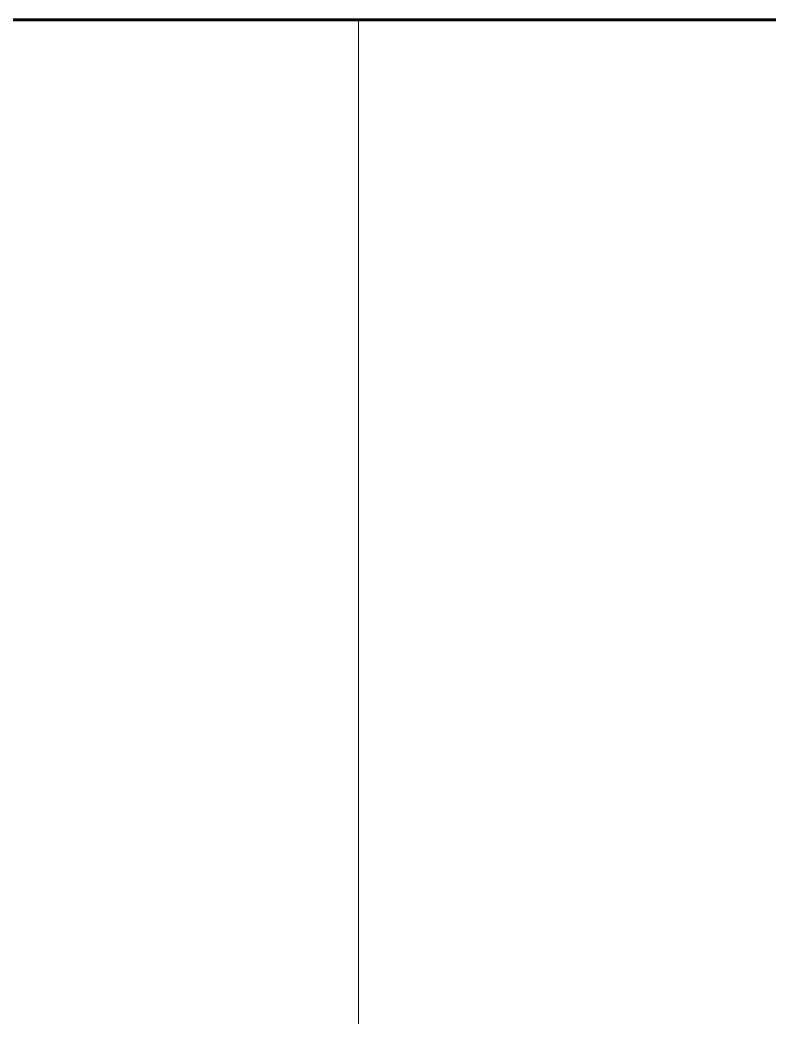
# Model space of a CAD drawing. Header units: inches. Extents: x -4110 to -1807, y 9775 to 11251.
# Drawn here: x -3507.749526 to -3507.747778, y 10130.275665 to 10130.277993 of the extents above; entities that cross this region are included whole.
import ezdxf

# ---------------------------------------------------------------- set-up
doc = ezdxf.new("R2010")
doc.units = ezdxf.units.IN
doc.header["$MEASUREMENT"] = 0
doc.linetypes.add('Dash', pattern=[0.25, 0.125, -0.125])
for name, color, linetype, lineweight in [('0-1', 7, 'Continuous', 5), ('0-2', 10, 'Continuous', 18), ('A-WALL-3', 250, 'Continuous', 60), ('Q-CASE-HDLN-1', 7, 'Dash', 9)]:
    doc.layers.add(name, color=color, linetype=linetype, lineweight=lineweight)

# ---------------------------------------------------------------- blocks, each defined once
blk = doc.blocks.new('OD_CW_Closet - OD_CW_Closet-3853398-ENLARGED RCP - 3RD FLOOR PLAN - WEST')
at = {"layer": 'Q-CASE-HDLN-1'}
blk.add_line((0.7377049, 13), (110.0263019, 13), dxfattribs=at)
blk = doc.blocks.new('CTR - 1st Phase - Unit Layouts_rvt-1-ENLARGED RCP - 3RD FLOOR PLAN - WEST')
at = {"layer": 'A-WALL-3'}
blk.add_line((-3493.8048481, 10130.2779931), (-3518.3487367, 10130.2779931), dxfattribs=at)
at = {"layer": '0-2', "rotation": 90.00000000000412}
blk.add_blockref('OD_CW_Closet - OD_CW_Closet-3853398-ENLARGED RCP - 3RD FLOOR PLAN - WEST', (-3494.7487367, 10020.2516912), dxfattribs=at)

msp = doc.modelspace()

# ---------------------------------------------------------------- block references
at = {"layer": '0-1'}
msp.add_blockref('CTR - 1st Phase - Unit Layouts_rvt-1-ENLARGED RCP - 3RD FLOOR PLAN - WEST', (0, 0), dxfattribs=at)

doc.saveas('drawing.dxf')
